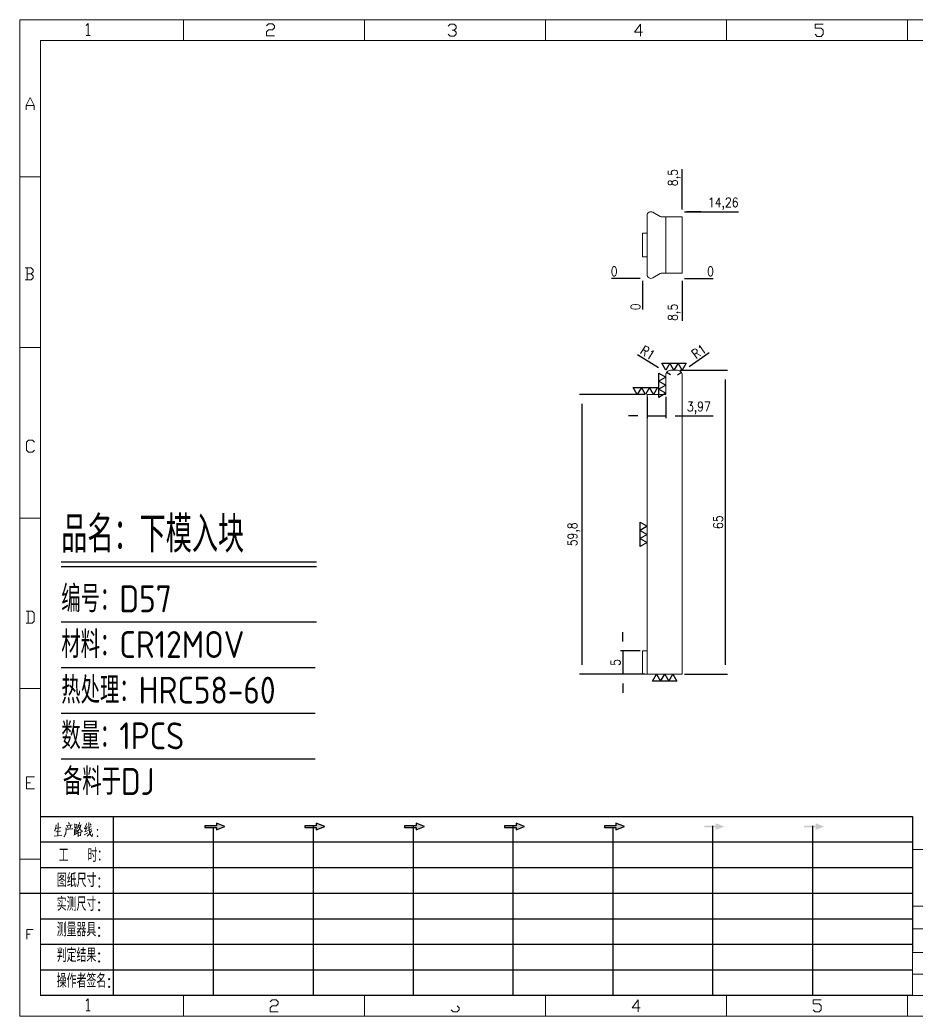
# Model space of a CAD drawing. Header units: millimetres. Extents: x 88508 to 142116, y -5268 to 20283.
# Drawn here: x 114080.7 to 114272.4, y -1151.5 to -938.4 of the extents above; entities that cross this region are included whole.
import ezdxf
from ezdxf.enums import TextEntityAlignment as Align

# ---------------------------------------------------------------- set-up
doc = ezdxf.new("R2010")
doc.units = ezdxf.units.MM
for name, color, linetype in [('DIE_P', 2, 'Continuous'), ('DIM', 4, 'Continuous'), ('LB_P', 2, 'Continuous')]:
    doc.layers.add(name, color=color, linetype=linetype)
doc.styles.add('chinesef_fs', font='simplex.shx', dxfattribs={"bigfont": 'gbcbig.shx'})
doc.styles.add('gbenor', font='gbenor.shx', dxfattribs={"bigfont": 'gbcbig.shx'})
doc.styles.add('GBENOR_', font='gbenor.shx', dxfattribs={"bigfont": 'gbcbig'})
doc.styles.get("Standard").update_dxf_attribs({"font": 'txt.shx', "width": 0.85, "bigfont": 'ctxt.shx'})
doc.styles.add('TXT', font='txt.shx', dxfattribs={"width": 0.8, "bigfont": 'ctxt.shx'})
doc.dimstyles.new('T-2-WX', dxfattribs={"dimtxt": 2, "dimasz": 2, "dimexe": 0.5, "dimexo": 0.5, "dimgap": 0.5, "dimtad": 1, "dimtxsty": 'Standard', "dimblk": 'OPEN30', "dimcen": 0, "dimazin": 3, "dimtfac": 1, "dimtmove": 0, "dimatfit": 3, "dimldrblk": 'OPEN30', "dimlwd": -1, "dimlwe": -1})

# ---------------------------------------------------------------- blocks, each defined once
blk = doc.blocks.new('*D8380')
at = {"layer": 'Defpoints', "color": 0}
for p in [(114213.87, -993.65), (114222.37, -993.65), (114227.37, -993.65)]:
    blk.add_point(p, dxfattribs=at)
at = {"layer": 'DIM', "color": 0, "linetype": 'Continuous'}
blk.add_line((114222.87, -993.65), (114229.01, -993.65), dxfattribs=at)
at = {"layer": 'DIM', "color": 0, "insert": (114228.44, -992.15), "char_height": 2, "attachment_point": 5}
blk.add_mtext('0', dxfattribs=at)
blk = doc.blocks.new('_Open30')
blk = doc.blocks.new('*D8381')
at = {"layer": 'Defpoints', "color": 0}
for p in [(114222.37, -979.39), (114227.37, -979.39), (114213.87, -993.65)]:
    blk.add_point(p, dxfattribs=at)
at = {"layer": 'DIM', "color": 0, "linetype": 'Continuous'}
for p, q in [((114222.87, -979.39), (114226.37, -979.39)), ((114226.37, -979.39), (114223.37, -979.39)), ((114223.37, -979.39), (114234.43, -979.39))]:
    blk.add_line(p, q, dxfattribs=at)
at = {"layer": 'DIM', "color": 0, "insert": (114231.15, -977.7), "char_height": 2, "attachment_point": 5}
blk.add_mtext('14,26', dxfattribs=at)
blk = doc.blocks.new('*D8382')
at = {"layer": 'Defpoints', "color": 0}
for p in [(114208.87, -993.65), (114213.87, -993.65), (114213.87, -993.65)]:
    blk.add_point(p, dxfattribs=at)
at = {"layer": 'DIM', "color": 0, "linetype": 'Continuous'}
blk.add_line((114213.37, -993.65), (114207.24, -993.65), dxfattribs=at)
at = {"layer": 'DIM', "color": 0, "insert": (114207.81, -992.15), "char_height": 2, "attachment_point": 5}
blk.add_mtext('0', dxfattribs=at)
blk = doc.blocks.new('*D8383')
at = {"layer": 'Defpoints', "color": 0}
for p in [(114213.87, -993.65), (114222.37, -993.65), (114222.37, -998.65)]:
    blk.add_point(p, dxfattribs=at)
at = {"layer": 'DIM', "color": 0, "linetype": 'Continuous'}
blk.add_line((114222.37, -994.15), (114222.37, -1002.71), dxfattribs=at)
at = {"layer": 'DIM', "color": 0, "insert": (114220.68, -1000.93), "char_height": 2, "attachment_point": 5, "rotation": 90}
blk.add_mtext('8,5', dxfattribs=at)
blk = doc.blocks.new('*D8384')
at = {"layer": 'Defpoints', "color": 0}
for p in [(114213.87, -993.65), (114213.87, -993.65), (114213.87, -998.65)]:
    blk.add_point(p, dxfattribs=at)
at = {"layer": 'DIM', "color": 0, "linetype": 'Continuous'}
blk.add_line((114213.87, -994.15), (114213.87, -1000.28), dxfattribs=at)
at = {"layer": 'DIM', "color": 0, "insert": (114212.37, -999.72), "char_height": 2, "attachment_point": 5, "rotation": 90}
blk.add_mtext('0', dxfattribs=at)
blk = doc.blocks.new('*D8385')
at = {"layer": 'Defpoints', "color": 0}
for p in [(114222.37, -974.39), (114222.37, -979.39), (114213.87, -993.65)]:
    blk.add_point(p, dxfattribs=at)
at = {"layer": 'DIM', "color": 0, "linetype": 'Continuous'}
blk.add_line((114222.37, -978.89), (114222.37, -970.33), dxfattribs=at)
at = {"layer": 'DIM', "color": 0, "insert": (114220.68, -972.11), "char_height": 2, "attachment_point": 5, "rotation": 90}
blk.add_mtext('8,5', dxfattribs=at)
blk = doc.blocks.new('*D8398')
at = {"layer": 'Defpoints', "color": 0}
for p in [(114221.37, -1013.32), (114222.37, -1078.32), (114231.57, -1078.32)]:
    blk.add_point(p, dxfattribs=at)
at = {"layer": 'DIM', "color": 0, "linetype": 'Continuous'}
for p, q in [((114221.87, -1013.32), (114232.07, -1013.32)), ((114231.57, -1015.32), (114231.57, -1076.32)), ((114222.87, -1078.32), (114232.07, -1078.32))]:
    blk.add_line(p, q, dxfattribs=at)
at = {"layer": 'DIM', "color": 0, "insert": (114230.07, -1045.82), "char_height": 2, "attachment_point": 5, "rotation": 90}
blk.add_mtext('65', dxfattribs=at)
blk = doc.blocks.new('*D8399')
at = {"layer": 'Defpoints', "color": 0}
for p in [(114213.87, -1073.32), (114209.64, -1078.32), (114213.87, -1078.32)]:
    blk.add_point(p, dxfattribs=at)
at = {"layer": 'DIM', "color": 0, "linetype": 'Continuous'}
for p, q in [((114209.64, -1071.32), (114209.64, -1069.32)), ((114213.37, -1073.32), (114209.14, -1073.32)), ((114209.64, -1073.32), (114209.64, -1078.32)), ((114213.37, -1078.32), (114209.14, -1078.32)), ((114209.64, -1080.32), (114209.64, -1082.32))]:
    blk.add_line(p, q, dxfattribs=at)
at = {"layer": 'DIM', "color": 0, "insert": (114208.14, -1075.82), "char_height": 2, "attachment_point": 5, "rotation": 90}
blk.add_mtext('5', dxfattribs=at)
blk = doc.blocks.new('*D8400')
at = {"layer": 'Defpoints', "color": 0}
for p in [(114214.87, -1018.52), (114200.9, -1078.32), (114214.87, -1078.32)]:
    blk.add_point(p, dxfattribs=at)
at = {"layer": 'DIM', "color": 0, "linetype": 'Continuous'}
for p, q in [((114214.37, -1018.52), (114200.4, -1018.52)), ((114200.9, -1020.52), (114200.9, -1076.32)), ((114214.37, -1078.32), (114200.4, -1078.32))]:
    blk.add_line(p, q, dxfattribs=at)
at = {"layer": 'DIM', "color": 0, "insert": (114199.21, -1048.42), "char_height": 2, "attachment_point": 5, "rotation": 90}
blk.add_mtext('59,8', dxfattribs=at)
blk = doc.blocks.new('*D8401')
at = {"layer": 'Defpoints', "color": 0}
for p in [(114214.87, -1018.52), (114218.84, -1018.52), (114218.84, -1023.07)]:
    blk.add_point(p, dxfattribs=at)
at = {"layer": 'DIM', "color": 0, "linetype": 'Continuous'}
for p, q in [((114214.87, -1019.02), (114214.87, -1023.57)), ((114218.84, -1019.02), (114218.84, -1023.57)), ((114212.87, -1023.07), (114210.87, -1023.07)), ((114214.87, -1023.07), (114218.84, -1023.07)), ((114220.84, -1023.07), (114229.02, -1023.07))]:
    blk.add_line(p, q, dxfattribs=at)
at = {"layer": 'DIM', "color": 0, "insert": (114225.93, -1021.38), "char_height": 2, "attachment_point": 5}
blk.add_mtext('3,97', dxfattribs=at)
blk = doc.blocks.new('*D8402')
at = {"layer": 'Defpoints', "color": 0}
for p in [(114218.99, -1013.79), (114219.84, -1014.32)]:
    blk.add_point(p, dxfattribs=at)
at = {"layer": 'DIM', "color": 0, "linetype": 'Continuous'}
for p, q in [((114212.83, -1009.95), (114217.3, -1012.74)), ((114219.84, -1014.32), (114218.99, -1013.79))]:
    blk.add_line(p, q, dxfattribs=at)
at = {"layer": 'DIM', "color": 0, "insert": (114215.01, -1009.54), "char_height": 2, "attachment_point": 5, "rotation": 328.0553}
blk.add_mtext('R1', dxfattribs=at)
blk = doc.blocks.new('*D8403')
at = {"layer": 'Defpoints', "color": 0}
for p in [(114222.19, -1013.75), (114221.37, -1014.32)]:
    blk.add_point(p, dxfattribs=at)
at = {"layer": 'DIM', "color": 0, "linetype": 'Continuous'}
for p, q in [((114228.15, -1009.59), (114223.83, -1012.61)), ((114221.37, -1014.32), (114222.19, -1013.75))]:
    blk.add_line(p, q, dxfattribs=at)
at = {"layer": 'DIM', "color": 0, "insert": (114225.95, -1009.3), "char_height": 2, "attachment_point": 5, "rotation": 34.8994}
blk.add_mtext('R1', dxfattribs=at)
blk = doc.blocks.new('U40')
for points in [[(351.8, 337.7), (351.8, 333.2), (367, 339.3), (351.8, 345.3), (351.8, 340.8), (331.2, 340.8), (331.2, 337.7)], [(545.7, 339.3), (530.6, 345.3), (530.6, 340.8), (509.9, 340.8), (509.9, 337.7), (530.6, 337.7), (530.6, 333.2)], [(724.5, 339.3), (709.3, 345.3), (709.3, 340.8), (688.7, 340.8), (688.7, 337.7), (709.3, 337.7), (709.3, 333.2)], [(903.3, 339.3), (888.1, 345.3), (888.1, 340.8), (867.5, 340.8), (867.5, 337.7), (888.1, 337.7), (888.1, 333.2)], [(1082.1, 339.3), (1066.9, 345.3), (1066.9, 340.8), (1046.3, 340.8), (1046.3, 337.7), (1066.9, 337.7), (1066.9, 333.2)], [(1245.7, 337.7), (1245.7, 333.2), (1260.9, 339.3), (1245.7, 345.3), (1245.7, 340.8), (1225.1, 340.8), (1225.1, 337.7)], [(1424.5, 337.7), (1424.5, 333.2), (1439.7, 339.3), (1424.5, 345.3), (1424.5, 340.8), (1403.8, 340.8), (1403.8, 337.7)]]:
    blk.add_hatch(color=3).paths.add_polyline_path(points)
at = {"color": 254, "lineweight": 18}
for p, q in [((0, 1783.5), (0, 0)), ((0, 1783.5), (2530.2, 1783.5)), ((941.1, 1783.5), (941.1, 1746.5)), ((1265.1, 1783.5), (1265.1, 1746.5)), ((1589.1, 1783.5), (1589.1, 1746.5)), ((37, 37), (37, 1746.5)), ((37, 1746.5), (2493.2, 1746.5)), ((0, 1502.7), (37, 1502.7)), ((0, 1197.2), (37, 1197.2)), ((0, 891.7), (37, 891.7)), ((0, 586.3), (37, 586.3)), ((1598.1, 298), (2493.2, 298)), ((0, 280.8), (37, 280.8)), ((1598.2, 196.6), (2493.2, 196.6)), ((2493.2, 156.4), (1598.2, 156.4)), ((2493.2, 114.1), (1598.2, 114.1)), ((2493.2, 75), (1598.2, 75)), ((37, 37), (2493.2, 37)), ((941.1, 0), (941.1, 37)), ((1265.1, 0), (1265.1, 37)), ((1589.1, 0), (1589.1, 37)), ((0, 0), (2530.2, 0))]:
    blk.add_line(p, q, dxfattribs=at)
at = {"color": 254, "linetype": 'Continuous', "lineweight": 18}
for p, q in [((293.1, 1783.5), (293.1, 1746.5)), ((617.1, 1783.5), (617.1, 1746.5)), ((1598.1, 298), (1598.1, 37)), ((1598.2, 298), (1598.2, 37)), ((293.1, 0), (293.1, 37)), ((617.1, 0), (617.1, 37))]:
    blk.add_line(p, q, dxfattribs=at)
for p, q in [((38, 357.6), (1598.2, 357.6)), ((1598.2, 357.6), (1598.2, 116.2)), ((38, 311.8), (1598.2, 311.8)), ((37.1, 266), (1598.2, 266)), ((0.1, 220.2), (1598.2, 220.2)), ((37.1, 174.4), (1598.2, 174.4)), ((37.1, 128.6), (1598.2, 128.6)), ((37.1, 82.8), (1598.2, 82.8))]:
    blk.add_line(p, q)
at = {"color": 254}
for p, q in [((167.8, 37), (167.8, 357.6)), ((525.5, 37), (525.5, 340.8)), ((704.3, 37), (704.3, 340.8)), ((883.1, 37), (883.1, 340.8)), ((1240.6, 37), (1240.6, 340.8)), ((1419.4, 37), (1419.4, 340.8)), ((346.7, 37), (346.7, 337.9)), ((1061.9, 37), (1061.9, 337.7)), ((1598.2, 37), (38, 37))]:
    blk.add_line(p, q, dxfattribs=at)
at = {"color": 92, "lineweight": 18}
for points in [[(118.3, 1773.7), (121.9, 1777.3), (121.9, 1755.8)], [(441.4, 1773.1), (445, 1776.7), (452.2, 1776.7), (455.8, 1773.1), (455.8, 1769.5), (452.2, 1765.9), (445, 1765.9), (441.4, 1762.3), (441.4, 1755.1), (455.8, 1755.1)], [(766.4, 1772.4), (770, 1776), (777.2, 1776), (780.8, 1772.4), (780.8, 1768.8), (777.2, 1765.2), (773.6, 1765.2)], [(1114.4, 1761.4), (1100, 1761.4), (1110.8, 1775.8), (1110.8, 1754.2)], [(1423.4, 1757.7), (1427, 1754.1), (1434.2, 1754.1), (1437.8, 1757.7), (1437.8, 1764.9), (1434.2, 1768.5), (1423.4, 1768.5), (1423.4, 1775.7), (1437.8, 1775.7)], [(118.3, 1755.8), (125.5, 1755.8)], [(777.2, 1765.2), (780.8, 1761.6), (780.8, 1758), (777.2, 1754.4), (770, 1754.4), (766.4, 1758)], [(11.1, 1622.8), (11.1, 1630), (18.3, 1644.4), (25.5, 1630), (25.5, 1622.8)], [(11.1, 1630), (25.5, 1630)], [(20, 1329), (23.6, 1332.6), (23.6, 1336.2), (20, 1339.8), (9.2, 1339.8)], [(12.8, 1339.8), (12.8, 1318.2)], [(9.2, 1318.2), (20, 1318.2), (23.6, 1321.8), (23.6, 1325.4), (20, 1329), (12.8, 1329)], [(26.1, 1013.2), (22.5, 1009.6), (15.3, 1009.6), (11.7, 1013.2), (11.7, 1027.6), (15.3, 1031.2), (22.5, 1031.2), (26.1, 1027.6)], [(11, 703.2), (21.8, 703.2), (25.4, 706.8), (25.4, 721.2), (21.8, 724.8), (11, 724.8)], [(14.6, 724.8), (14.6, 703.2)], [(26.1, 407), (11.7, 407), (11.7, 428.6), (26.1, 428.6)], [(11.7, 417.8), (18.9, 417.8)], [(12.3, 137.7), (12.3, 155), (23.8, 155)], [(12.3, 146.4), (18.1, 146.4)], [(118.3, 27.4), (121.9, 31), (121.9, 9.4)], [(447.9, 25.7), (451.5, 29.3), (458.7, 29.3), (462.3, 25.7), (462.3, 22.1), (458.7, 18.5), (451.5, 18.5), (447.9, 14.9), (447.9, 7.7), (462.3, 7.7)], [(782.7, 18.5), (786.3, 14.9), (786.3, 11.3), (782.7, 7.7), (775.5, 7.7), (771.9, 11.3)], [(1110.3, 14.9), (1095.9, 14.9), (1106.7, 29.3), (1106.7, 7.7)], [(1419.9, 11.3), (1423.5, 7.7), (1430.7, 7.7), (1434.3, 11.3), (1434.3, 18.5), (1430.7, 22.1), (1419.9, 22.1), (1419.9, 29.3), (1434.3, 29.3)], [(118.3, 9.4), (125.5, 9.4)]]:
    blk.add_lwpolyline(points, dxfattribs=at)
at = {"color": 92, "lineweight": 0}
for points in [[(65, 342.2), (64.8, 341), (64.1, 337.9), (63.6, 335.7), (62.8, 333.5), (62.1, 331.4)], [(68.4, 345.9), (68.7, 344.4), (68.1, 322.9)], [(82.6, 340.8), (93.7, 342.2), (93.3, 342.4), (92.4, 342)], [(86.1, 336.1), (86, 337.5), (85.3, 339.8)], [(86.7, 346.7), (87.9, 344.6), (88.3, 343)], [(90.3, 341), (90.4, 339.6), (89.1, 335.3)], [(97.8, 344), (98.1, 342.6), (98.1, 340.8), (98.1, 337.9), (98.1, 336.3), (98.2, 337.7), (102.1, 338.3), (101.8, 338.3), (102.1, 343.6), (102.1, 343.2), (102.1, 342.8), (98.2, 342.2)], [(105.5, 341.2), (105.9, 341), (109.6, 341.8), (109.3, 342.6), (108.5, 339.6), (107.6, 337.3), (106.9, 335.9), (105.9, 334.3), (104.3, 332), (103.1, 330.4), (101.9, 329.4)], [(106.6, 346.5), (106.5, 345.2), (105.1, 341.2), (104.2, 338.9), (103.1, 336.3), (102.6, 335.5)], [(104.9, 339.1), (105.3, 338.7), (107, 335.7), (108.6, 333.3), (109.9, 331.2), (110.3, 330.8), (112.6, 330.8), (110.2, 331.2), (109, 332.6)], [(119.3, 344.8), (119.1, 343.8), (116.8, 338.5), (115.4, 335.5), (119.3, 336.3)], [(120.3, 339.4), (118.1, 333.5), (116.4, 330), (116.1, 329.8), (120.5, 331.4)], [(121.7, 336.7), (127.7, 339.6)], [(123.4, 346.5), (123.5, 345.4), (123.5, 340.8), (123.8, 337.3), (124, 335.3), (124.2, 333.1), (124.5, 331), (124.8, 329), (125.2, 327.4), (125.9, 325.7), (126.9, 323.9), (127.9, 322.7), (128.9, 321.7), (129.6, 321.3), (129.9, 326.1), (129.4, 321.5)], [(127.7, 341.6), (127.2, 342.4), (125.7, 344.2)], [(61.4, 322.3), (68.2, 322.9), (75.3, 323.7), (74.9, 323.9), (73.8, 323.5)], [(63.8, 335.9), (73.4, 337.5), (73.1, 337.7), (72.5, 337.3)], [(64.5, 329.6), (64.8, 329.6), (65.1, 329.6), (72.5, 331), (71.9, 331), (70.9, 330.8)], [(82.6, 335.1), (82.6, 331.8), (82.3, 329), (81.9, 326.8), (81.2, 324.9), (80.3, 323.1), (79.6, 321.9), (78.8, 320.9)], [(93.3, 335.5), (94.1, 335.7), (94.3, 335.5), (82.6, 334.3), (82.6, 335.1), (82.2, 336.9)], [(96.5, 323.9), (102.8, 327.2)], [(97.2, 334.3), (97.5, 333.5), (97.7, 324.7)], [(100.2, 337.9), (100.1, 325.9)], [(100.2, 332.6), (102.4, 333.1)], [(104.2, 330), (104.5, 329), (104.5, 321.1), (104.3, 322.1), (104.5, 322.7), (109.2, 323.1), (108.6, 323.1), (109, 329.2), (109, 330), (109.3, 329.4), (108.6, 329.4), (104.6, 328.8)], [(115.3, 324.3), (121.5, 328.2)], [(128.2, 332.4), (128.1, 331.6), (126.9, 329.6), (125.8, 328), (124.5, 326.3), (123, 324.7), (121.4, 323.3), (120.1, 322.3)], [(121.4, 332.2), (128.8, 335.1)]]:
    blk.add_lwpolyline(points, dxfattribs=at)
for points in [[(367, 339.3), (351.8, 345.3), (351.8, 340.8), (331.2, 340.8), (331.2, 337.7), (351.8, 337.7), (351.8, 333.2), (367, 339.3)], [(545.7, 339.3), (530.6, 345.3), (530.6, 340.8), (509.9, 340.8), (509.9, 337.7), (530.6, 337.7), (530.6, 333.2), (545.7, 339.3)], [(724.5, 339.3), (709.3, 345.3), (709.3, 340.8), (688.7, 340.8), (688.7, 337.7), (709.3, 337.7), (709.3, 333.2), (724.5, 339.3)], [(903.3, 339.3), (888.1, 345.3), (888.1, 340.8), (867.5, 340.8), (867.5, 337.7), (888.1, 337.7), (888.1, 333.2), (903.3, 339.3)], [(1082.1, 339.3), (1066.9, 345.3), (1066.9, 340.8), (1046.3, 340.8), (1046.3, 337.7), (1066.9, 337.7), (1066.9, 333.2), (1082.1, 339.3)]]:
    blk.add_lwpolyline(points)
for points in [[(138.7, 332.4), (139.4, 333.5), (138.7, 334.5), (138, 333.5)], [(138.7, 320.9), (139.4, 321.9), (138.7, 322.9), (138, 321.9)]]:
    blk.add_lwpolyline(points, close=True, dxfattribs=at)
at = {"color": 3, "style": 'chinesef_fs'}
for s, p in [('工  时：', (69.5, 275.7)), ('图纸尺寸:', (66.2, 230.9)), ('实测尺寸:', (65.9, 188.4)), ('测量器具:', (65.9, 142.6)), ('判定结果:', (65.9, 96.8)), ('操作者签名:', (65.9, 51))]:
    blk.add_text(s, height=24.57, dxfattribs=at).set_placement(p)
at = {"lineweight": 18, "style": 'GBENOR_'}
blk.add_attdef('文档路径', (2126, 386.9), '', height=17.8, dxfattribs=at)
at = {"lineweight": 20, "style": 'TXT'}
for tag, height, p in [('18-**-**', 16.3, (1866.6, 256.2)), ('客户名称', 16.1, (1741.1, 134, 0)), ('料厚:', 16.1, (1741.3, 93.2, 0))]:
    blk.add_attdef(tag, text='', height=height, dxfattribs=at).set_placement(p, align=Align.MIDDLE)
for tag, p, height in [('88888', (1850.9, 207.5), 14.9), ('材质:', (1691.2, 168, 0), 16.1), ('核准', (1869.4, 127.5, 0), 16.1), ('设计', (1868.8, 88.3, 0), 16.1), ('绘图', (1868.2, 49.1, 0), 16.1)]:
    blk.add_attdef(tag, p, '', height=height, dxfattribs=at)
for tag, p, height, width in [('3', (2234.7, 206.9), 15.8, 0.7), ('4', (2234.7, 167.4), 15.8, 0.7), ('核准日期', (2041.1, 124.2, 0), 16.1, 0.68), ('设计日期', (2041.1, 84.5, 0), 16.1, 0.68), ('1', (2251.9, 85.9), 14.6, 0.7), ('绘图日期', (2040.9, 46.4, 0), 16.1, 0.68), ('2', (2235, 49.2), 14.6, 0.7)]:
    blk.add_attdef(tag, p, '', height=height, dxfattribs=dict(at, width=width))

msp = doc.modelspace()

# ---------------------------------------------------------------- linework, layer by layer
at = {"layer": 'DIE_P', "color": 4, "linetype": 'Continuous'}
for points in [[(114223.206, -1011.824), (114222.34, -1013.324), (114221.474, -1011.824), (114220.608, -1013.324), (114219.742, -1011.824), (114218.876, -1013.324), (114218.01, -1011.824), (114223.206, -1011.824)], [(114217.343, -1013.907), (114218.843, -1014.773), (114217.343, -1015.639), (114218.843, -1016.506), (114217.343, -1017.372), (114218.843, -1018.238), (114217.343, -1019.104), (114217.343, -1013.907)], [(114217.1, -1017.024), (114216.234, -1018.524), (114215.368, -1017.024), (114214.502, -1018.524), (114213.636, -1017.024), (114212.77, -1018.524), (114211.904, -1017.024), (114217.1, -1017.024)], [(114213.373, -1045.826), (114214.873, -1046.692), (114213.373, -1047.558), (114214.873, -1048.424), (114213.373, -1049.29), (114214.873, -1050.156), (114213.373, -1051.022), (114213.373, -1045.826)], [(114216.025, -1079.824), (114216.891, -1078.324), (114217.757, -1079.824), (114218.623, -1078.324), (114219.489, -1079.824), (114220.355, -1078.324), (114221.221, -1079.824), (114216.025, -1079.824)]]:
    msp.add_lwpolyline(points, close=True, dxfattribs=at)
at = {"layer": 'DIM', "color": 4, "linetype": 'Continuous', "lineweight": 25}
for p, q in [((114089.566, -1054.306), (114144.127, -1054.306)), ((114089.566, -1055.311), (114144.127, -1055.311)), ((114089.566, -1067.09), (114144.127, -1067.09)), ((114089.566, -1076.859), (114143.89, -1076.859)), ((114089.566, -1086.627), (114143.89, -1086.627)), ((114089.566, -1096.395), (114143.89, -1096.395))]:
    msp.add_line(p, q, dxfattribs=at)
at = {"layer": 'LB_P', "linetype": 'Continuous', "lineweight": 15}
msp.add_line((114214.873, -984.02), (114214.873, -989.02), dxfattribs=at)
msp.add_lwpolyline([(114214.873, -984.02), (114214.873, -980.191, -0.5773503), (114216.073, -979.499), (114217.657, -980.413, 0.1316525), (114218.057, -980.52), (114222.373, -980.52), (114222.373, -992.52), (114218.057, -992.52, 0.1316525), (114217.657, -992.628), (114216.073, -993.542, -0.5773503), (114214.873, -992.85), (114214.873, -989.02), (114213.873, -989.02), (114213.873, -984.02)], format="xyb", close=True, dxfattribs=at)
msp.add_lwpolyline([(114218.843, -992.52), (114218.843, -980.52)], dxfattribs=at)
at = {"layer": 'LB_P', "lineweight": 15}
msp.add_lwpolyline([(114214.873, -1018.524), (114214.873, -1078.324), (114222.373, -1078.324), (114222.373, -1014.324, 0.4142136), (114221.373, -1013.324), (114219.843, -1013.324, 0.4142136), (114218.843, -1014.324), (114218.843, -1018.524)], format="xyb", close=True, dxfattribs=at)
at = {"layer": 'LB_P', "color": 2, "lineweight": 15}
msp.add_lwpolyline([(114214.873, -1073.324), (114213.873, -1073.324), (114213.873, -1078.324), (114214.873, -1078.324)], close=True, dxfattribs=at)

# ---------------------------------------------------------------- block references
at = {"ltscale": 3, "xscale": 0.1194769475321192, "yscale": 0.1194769475321192, "zscale": 0.1194769475321192}
msp.add_blockref('U40', (114080.715, -1151.456), dxfattribs=at)

# ---------------------------------------------------------------- texts
at = {"layer": 'DIM', "color": 3, "linetype": 'Continuous', "lineweight": 25, "style": 'gbenor'}
for s, height, p in [('品名：下模入块', 7.7571, (114089.566, -1052.294)), ('编号：D57', 5.746, (114089.566, -1065.079)), ('材料：CR12MOV', 5.746, (114089.566, -1074.848)), ('热处理：HRC58-60', 5.74601, (114089.566, -1084.616)), ('数量：1PCS', 5.746, (114089.566, -1094.384)), ('备料于DJ', 5.746, (114089.916, -1104.152))]:
    msp.add_text(s, height=height, dxfattribs=at).set_placement(p)

# ---------------------------------------------------------------- dimensions: what is measured, and where the dimension line sits
at = {"layer": 'DIM', "color": 4, "linetype": 'Continuous'}
for feature_location, offset, dtype, origin, picture, middle in [((114222.373, -979.391), (0, 5), 1, (114213.873, -993.65), '*D8385', (114220.682, -972.11)), ((114222.373, -979.391), (5, 0), 0, (114213.873, -993.65), '*D8381', (114231.151, -977.701)), ((114213.872576906, -993.649556316), (-5, 0), 0, (114213.872576906, -993.649556316), '*D8382', (114207.805910239, -992.149556316)), ((114222.372576906, -993.649556316), (5, 0), 0, (114213.872576906, -993.649556316), '*D8380', (114228.439243572, -992.149556316)), ((114213.872576906, -993.649556316), (0, -5), 1, (114213.872576906, -993.649556316), '*D8384', (114212.372576906, -999.716222983)), ((114222.373, -993.65), (0, -5), 1, (114213.873, -993.65), '*D8383', (114220.682, -1000.931))]:
    dim = msp.add_ordinate_dim(feature_location=feature_location, offset=offset, dtype=dtype, origin=origin, dimstyle='T-2-WX', dxfattribs=at)
    dim.commit()
    dim.dimension.update_dxf_attribs({"geometry": picture, "text_midpoint": middle})
for center, mpoint, picture, middle in [((114219.843, -1014.324), (114218.994, -1013.795), '*D8402', (114215.007, -1009.541)), ((114221.373, -1014.324), (114222.193, -1013.752), '*D8403', (114225.955, -1009.298))]:
    dim = msp.add_radius_dim(center=center, mpoint=mpoint, dimstyle='T-2-WX', dxfattribs=at)
    dim.commit()
    dim.dimension.update_dxf_attribs({"geometry": picture, "text_midpoint": middle})
for base, p1, p2, picture, middle in [((114231.571, -1078.324), (114221.373, -1013.324), (114222.373, -1078.324), '*D8398', (114230.071, -1045.824)), ((114200.898, -1078.324), (114214.873, -1018.524), (114214.873, -1078.324), '*D8400', (114199.208, -1048.424)), ((114209.641, -1078.324), (114213.873, -1073.324), (114213.873, -1078.324), '*D8399', (114208.141, -1075.824))]:
    dim = msp.add_linear_dim(base=base, p1=p1, p2=p2, angle=90, dimstyle='T-2-WX', dxfattribs=at)
    dim.commit()
    dim.dimension.update_dxf_attribs({"geometry": picture, "text_midpoint": middle})
dim = msp.add_linear_dim(base=(114218.843, -1023.075), p1=(114214.873, -1018.524), p2=(114218.843, -1018.524), dimstyle='T-2-WX', dxfattribs=at)
dim.commit()
dim.dimension.update_dxf_attribs({"geometry": '*D8401', "text_midpoint": (114225.933, -1021.384)})

doc.saveas('drawing.dxf')
